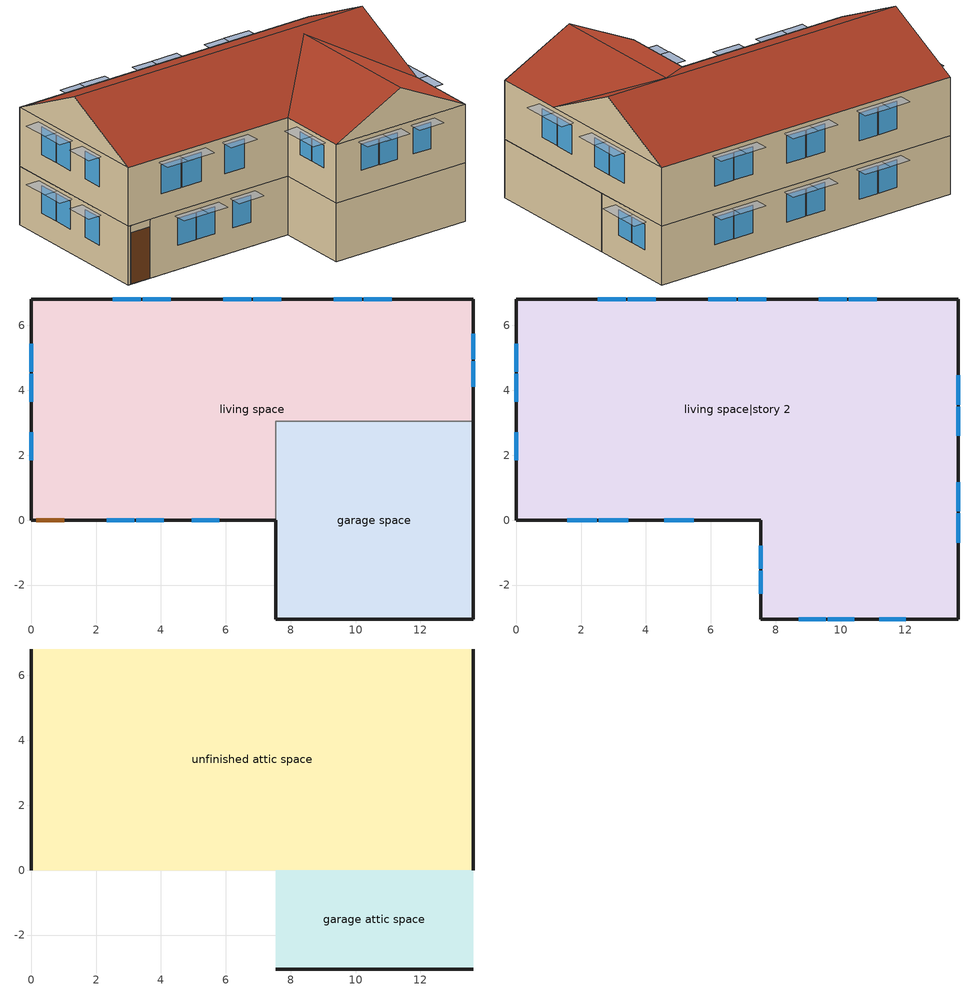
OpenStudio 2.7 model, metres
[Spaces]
garage space
 floor foundation: 7.54,-3.05 7.54,3.05 13.63,3.05 13.63,-3.05 z0
 wall outside: 7.54,0 7.54,-3.05 13.63,-3.05 13.63,3.05 z0:2.44
 wall to living space: 13.63,3.05 7.54,3.05 7.54,0 z0:2.44
living space
 floor foundation: 0,0 0,6.82 13.63,6.82 13.63,3.05 7.54,3.05 7.54,0 z0
 wall outside: 13.63,3.05 13.63,6.82 0,6.82 0,0 0.13,0 1.05,0 7.54,0 z0:2.44
 window: 2.33,0 3.18,0 / 3.24,0 4.09,0 / 4.95,0 5.8,0 z1.01:2.13; 11.12,6.82 10.25,6.82 / 10.19,6.82 9.33,6.82 / 7.71,6.82 6.85,6.82 / 6.79,6.82 5.92,6.82 / 4.3,6.82 3.44,6.82 / 3.38,6.82 2.51,6.82 / 0,5.44 0,4.57 / 0,4.51 0,3.65 / 0,2.7 0,1.84 z0.98:2.13; 13.63,4.11 13.63,4.9 / 13.63,4.96 13.63,5.75 z1.08:2.13
 door: 0.15,0 1.02,0 z0:2.13
living space|story 2
 floor to garage space: 13.63,3.05 13.63,-3.05 7.54,-3.05 7.54,3.05 z2.44
 floor to living space: 13.63,6.82 13.63,3.05 7.54,3.05 7.54,0 0,0 0,6.82 z2.44
 wall outside: 0,6.82 0,0 7.54,0 7.54,-3.05 13.63,-3.05 13.63,6.82 0,6.82 z2.44:4.88
 window: 1.57,0 2.48,0 / 2.54,0 3.45,0 / 4.57,0 5.48,0 z3.36:4.57; 8.72,-3.05 9.54,-3.05 / 9.6,-3.05 10.42,-3.05 / 11.19,-3.05 12.01,-3.05 z3.48:4.57; 11.12,6.82 10.25,6.82 / 10.19,6.82 9.33,6.82 / 7.71,6.82 6.85,6.82 / 6.79,6.82 5.92,6.82 / 4.3,6.82 3.44,6.82 / 3.38,6.82 2.51,6.82 / 0,5.44 0,4.57 / 0,4.51 0,3.65 / 0,2.7 0,1.84 z3.42:4.57; 7.54,-0.79 7.54,-1.49 / 7.54,-1.55 7.54,-2.26 z3.63:4.57; 13.63,-0.69 13.63,0.21 / 13.63,0.27 13.63,1.17 / 13.63,2.6 13.63,3.5 / 13.63,3.56 13.63,4.46 z3.37:4.57
unfinished attic space
 floor to living space|story 2: 13.63,6.82 13.63,0 0,0 0,6.82 z4.88
 wall outside: 0,3.41,6.58 0,6.82,4.88 0,0,4.88; 13.63,3.41,6.58 13.63,0,4.88 13.63,6.82,4.88
 roof outside: 0,3.41,6.58 13.63,3.41,6.58 13.63,6.82,4.88 0,6.82,4.88; 0,3.41,6.58 0,0,4.88 7.54,0,4.88 10.58,3.05,6.4 13.63,0,4.88 13.63,3.41,6.58
garage attic space
 floor to living space|story 2: 7.54,-3.05 7.54,0 13.63,0 13.63,-3.05 z4.88
 wall outside: 7.54,-3.05,4.88 13.63,-3.05,4.88 10.58,-3.05,6.4
 roof outside: 7.54,0,4.88 7.54,-3.05,4.88 10.58,-3.05,6.4 10.58,3.05,6.4; 13.63,0,4.88 10.58,3.05,6.4 10.58,-3.05,6.4 13.63,-3.05,4.88
shading: 3.33,0 2.18,0 2.18,-0.61 3.33,-0.61 z2.29; 13.63,4.61 13.63,3.41 14.24,3.41 14.24,4.61 z4.72; 3.61,0 2.39,0 2.39,-0.61 3.61,-0.61 z4.72; 12.16,-3.05 11.04,-3.05 11.04,-3.66 12.16,-3.66 z4.72; 2.63,0 1.42,0 1.42,-0.61 2.63,-0.61 z4.72; 5.63,0 4.41,0 4.41,-0.61 5.63,-0.61 z4.72; 9.69,-3.05 8.56,-3.05 8.56,-3.66 9.69,-3.66 z4.72; 10.57,-3.05 9.45,-3.05 9.45,-3.66 10.57,-3.66 z4.72; 9.18,6.82 10.35,6.82 10.35,7.43 9.18,7.43 z2.29; 4.24,0 3.09,0 3.09,-0.61 4.24,-0.61 z2.29; 5.95,0 4.8,0 4.8,-0.61 5.95,-0.61 z2.29; 10.1,6.82 11.27,6.82 11.27,7.43 10.1,7.43 z4.72; 9.18,6.82 10.35,6.82 10.35,7.43 9.18,7.43 z4.72; 6.69,6.82 7.86,6.82 7.86,7.43 6.69,7.43 z4.72; 5.77,6.82 6.94,6.82 6.94,7.43 5.77,7.43 z4.72; 3.29,6.82 4.46,6.82 4.46,7.43 3.29,7.43 z4.72; 2.36,6.82 3.53,6.82 3.53,7.43 2.36,7.43 z4.72; 0,4.42 0,5.59 -0.61,5.59 -0.61,4.42 z2.29; 10.1,6.82 11.27,6.82 11.27,7.43 10.1,7.43 z2.29; 6.69,6.82 7.86,6.82 7.86,7.43 6.69,7.43 z2.29; 5.77,6.82 6.94,6.82 6.94,7.43 5.77,7.43 z2.29; 13.63,1.32 13.63,0.12 14.24,0.12 14.24,1.32 z4.72; 3.29,6.82 4.46,6.82 4.46,7.43 3.29,7.43 z2.29; 2.36,6.82 3.53,6.82 3.53,7.43 2.36,7.43 z2.29; 0,4.42 0,5.59 -0.61,5.59 -0.61,4.42 z4.72; 0,3.5 0,4.67 -0.61,4.67 -0.61,3.5 z4.72; 0,1.69 0,2.86 -0.61,2.86 -0.61,1.69 z4.72; 7.54,-1.65 7.54,-0.63 6.93,-0.63 6.93,-1.65 z4.72; 7.54,-2.42 7.54,-1.4 6.93,-1.4 6.93,-2.42 z4.72; 0,3.5 0,4.67 -0.61,4.67 -0.61,3.5 z2.29; 0,1.69 0,2.86 -0.61,2.86 -0.61,1.69 z2.29; 13.63,0.36 13.63,-0.84 14.24,-0.84 14.24,0.36 z4.72; 13.63,3.65 13.63,2.44 14.24,2.44 14.24,3.65 z4.72; 13.63,5.05 13.63,3.96 14.24,3.96 14.24,5.05 z2.29; 13.63,5.9 13.63,4.81 14.24,4.81 14.24,5.9 z2.29
[Building]
Building 1: North Axis {deg}=0; Standards Number of Stories=2; Standards Number of Above Ground Stories=2; Standards Building Type=singlefamilydetached; Standards Number of Living Units=1
[Site]
Site 1
[Material]
EMPD dummy: Roughness=Rough; Thickness {m}=0.001; Conductivity {W/m-K}=0.1; Density {kg/m3}=100; Specific Heat {J/kg-K}=100; Thermal Absorptance=0.9; Solar Absorptance=0.5; Visible Absorptance=0.1
[MaterialProperty:MoisturePenetrationDepth:Settings]
Material=EMPD dummy; Water Vapor Diffusion Resistance Factor=500; Moisture Equation Coefficient a=0.0069; Moisture Equation Coefficient b=0.9066; Moisture Equation Coefficient c=0.0404; Moisture Equation Coefficient d=22.1121; Surface Layer Penetration Depth {m}=0.1; Deep Layer Penetration Depth {m}=0; Coating Layer Thickness {m}=0; Coating Layer Water Vapor Diffusion Resistance Factor=0
[Construction]
EMPD dummy: EMPD dummy
[ThermalZone] Use Ideal Air Loads=No
living zone; garage zone; unfinished attic zone
[Sizing:Zone] Zone Cooling Design Supply Air Temperature Input Method=SupplyAirTemperature; Zone Cooling Design Supply Air Temperature {C}=14; Zone Cooling Design Supply Air Temperature Difference {deltaC}=11.11; Zone Heating Design Supply Air Temperature Input Method=SupplyAirTemperature; Zone Heating Design Supply Air Temperature {C}=40; Zone Heating Design Supply Air Temperature Difference {deltaC}=11.11; Zone Cooling Design Supply Air Humidity Ratio {kg-H2O/kg-air}=0.0085; Zone Heating Design Supply Air Humidity Ratio {kg-H2O/kg-air}=0.008; Cooling Design Air Flow Method=DesignDay; Heating Design Air Flow Method=DesignDay; Account for Dedicated Outdoor Air System=No; Dedicated Outdoor Air System Control Strategy=NeutralSupplyAir; Dedicated Outdoor Air Low Setpoint Temperature for Design {C}=autosize; Dedicated Outdoor Air High Setpoint Temperature for Design {C}=autosize
living zone; garage zone; unfinished attic zone
[Space]
Name | Space Type | Thermal Zone | Building Unit
garage space | Space Type 1 | garage zone
living space; living space|story 2 | Space Type 2 | living zone | unit 1
unfinished attic space; garage attic space | Space Type 3 | unfinished attic zone
[SpaceType]
Name | Standards Space Type
Space Type 1 | garage
Space Type 2 | living
Space Type 3 | unfinished attic
[BuildingUnit]
unit 1: Building Unit Type=Residential
[InternalMass:Definition] Construction=EMPD dummy; Design Level Calculation Method=SurfaceArea
Name | Surface Area {m2}
EMPD dummy garage space | 37.1612
EMPD dummy unfinished attic space | 92.903
EMPD dummy garage attic space | 18.5806
[InternalMass] Multiplier=1
Name | Internal Mass Definition | Space or SpaceType
EMPD dummy garage space | EMPD dummy garage space | garage space
EMPD dummy unfinished attic space | EMPD dummy unfinished attic space | unfinished attic space
EMPD dummy garage attic space | EMPD dummy garage attic space | garage attic space
